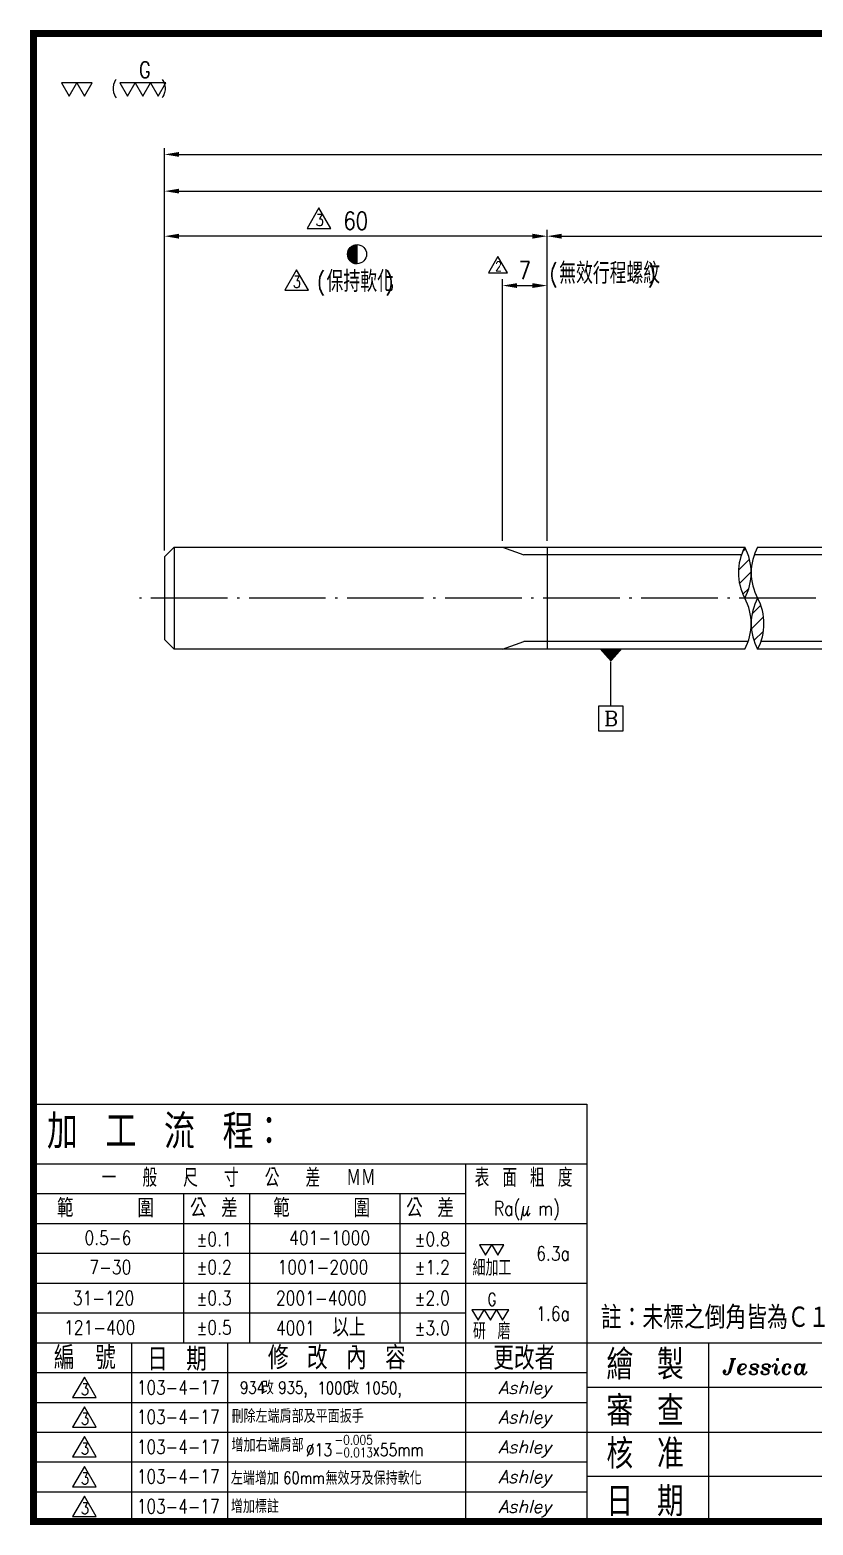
# Model space of a CAD drawing. Header units: millimetres. Extents: x 1519 to 1850, y 53 to 287.
# Drawn here: x 1519.2 to 1642, y 52.9 to 287.5 of the extents above; entities that cross this region are included whole.
import ezdxf
from ezdxf.enums import TextEntityAlignment as Align

# ---------------------------------------------------------------- set-up
doc = ezdxf.new("R2010")
doc.units = ezdxf.units.MM
doc.header["$LTSCALE"] = 6
doc.linetypes.add('C', pattern=[2.5625, 2, -0.25, 0.0625, -0.25])
doc.layers.get('0').update_dxf_attribs({"linetype": 'CONTINUOUS'})
doc.layers.get('DEFPOINTS').update_dxf_attribs({"linetype": 'CONTINUOUS'})
for name, color, linetype in [('01', 1, 'C'), ('03', 3, 'CONTINUOUS'), ('04', 4, 'CONTINUOUS')]:
    doc.layers.add(name, color=color, linetype=linetype)
doc.layers.add('AM_0', color=7, linetype='CONTINUOUS', lineweight=25)
doc.layers.add('AM_5', color=3, linetype='CONTINUOUS', lineweight=25)
doc.styles.add('ROMANC', font='romanc')
doc.styles.add('SIMPLEX', font='SIMPLEX.shx', dxfattribs={"width": 0.8, "height": 2.8, "bigfont": 'chineset.shx'})
doc.styles.get("Standard").update_dxf_attribs({"font": 'TXT', "width": 0.8, "bigfont": 'CHINESET'})
doc.styles.add('WW', font='ITALICT.SHX')
doc.dimstyles.get("Standard").update_dxf_attribs({"dimscale": 0, "dimtxt": 6, "dimasz": 4.5, "dimexe": 2, "dimexo": 2, "dimgap": 1.7, "dimtad": 1, "dimdec": 3, "dimrnd": 0.0005, "dimdsep": 46, "dimtxsty": 'SIMPLEX', "dimcen": 0.09, "dimclrd": 6, "dimclre": 6, "dimclrt": 4, "dimadec": 1, "dimazin": 2, "dimtp": -0.1, "dimtm": 0.2, "dimtfac": 1, "dimtdec": 3, "dimtmove": 2, "dimatfit": 3, "dimfxl": 0, "dimtvp": 0.790698, "dimarcsym": 0})
doc.dimstyles.new('STANDARD$0', dxfattribs={"dimscale": 0, "dimtxt": 4.5, "dimasz": 3.5, "dimexe": 2, "dimexo": 2, "dimgap": 1.2, "dimtad": 1, "dimdec": 3, "dimdsep": 46, "dimtxsty": 'SIMPLEX', "dimcen": 0.09, "dimclrd": 6, "dimclre": 6, "dimclrt": 3, "dimadec": 1, "dimazin": 2, "dimtp": -0.1, "dimtm": 0.2, "dimtfac": 1, "dimtdec": 3, "dimtmove": 0, "dimatfit": 3, "dimfxl": 0, "dimtvp": 0.790698, "dimarcsym": 0})

# ---------------------------------------------------------------- blocks, each defined once
blk = doc.blocks.new('*D4')
at = {"layer": 'AM_5', "color": 6, "lineweight": -2}
for p, q in [((1600.33, 242.88), (1600.33, 256.1)), ((1602.63, 255.1), (1782.03, 255.1)), ((1600.33, 207.31), (1600.33, 239.65))]:
    blk.add_line(p, q, dxfattribs=at)
at = {"layer": 'AM_5', "color": 6}
for points in [[(1602.63, 255.48), (1602.63, 254.71), (1600.33, 255.1)], [(1782.03, 255.48), (1782.03, 254.71), (1784.33, 255.1)]]:
    blk.add_solid(points, dxfattribs=at)
at = {"layer": 'DEFPOINTS', "color": 0}
for p in [(1784.33, 255.1), (1600.33, 206.31), (1784.33, 205.08)]:
    blk.add_point(p, dxfattribs=at)
at = {"layer": 'AM_5', "color": 3, "insert": (1692.33, 257.5), "char_height": 2.8, "attachment_point": 5, "style": 'SIMPLEX'}
blk.add_mtext('935', dxfattribs=at)
blk = doc.blocks.new('加工流程1')
at = {"color": 3, "width": 0.9}
blk.add_text('加 工 流 程：', height=16.232, dxfattribs=at).set_placement((0.25, -8.81))
blk = doc.blocks.new('*D17')
at = {"color": 6, "lineweight": -2}
for p, q in [((1540.33, 207.31), (1540.33, 263.17)), ((1784.33, 206.08), (1784.33, 263.17)), ((1542.63, 262.17), (1782.03, 262.17))]:
    blk.add_line(p, q, dxfattribs=at)
at = {"color": 6}
for points in [[(1542.63, 262.55), (1542.63, 261.79), (1540.33, 262.17)], [(1782.03, 262.55), (1782.03, 261.79), (1784.33, 262.17)]]:
    blk.add_solid(points, dxfattribs=at)
at = {"layer": 'DEFPOINTS', "color": 0}
for p in [(1784.33, 262.17), (1540.33, 206.31), (1784.33, 205.08)]:
    blk.add_point(p, dxfattribs=at)
at = {"color": 3, "insert": (1684.83, 264.57), "char_height": 2.8, "attachment_point": 5, "style": 'SIMPLEX'}
blk.add_mtext('995', dxfattribs=at)
blk = doc.blocks.new('*D26')
at = {"color": 6, "lineweight": -2}
for p, q in [((1540.33, 205.81), (1540.33, 256.1)), ((1600.33, 207.31), (1600.33, 256.1)), ((1598.03, 255.1), (1542.63, 255.1))]:
    blk.add_line(p, q, dxfattribs=at)
at = {"color": 6}
for points in [[(1542.63, 255.48), (1542.63, 254.71), (1540.33, 255.1)], [(1598.03, 255.48), (1598.03, 254.71), (1600.33, 255.1)]]:
    blk.add_solid(points, dxfattribs=at)
at = {"layer": 'DEFPOINTS', "color": 0}
for p in [(1540.33, 255.1), (1540.33, 204.81), (1600.33, 206.31)]:
    blk.add_point(p, dxfattribs=at)
at = {"color": 3, "insert": (1570.33, 257.5), "char_height": 2.8, "attachment_point": 5, "style": 'SIMPLEX'}
blk.add_mtext('60', dxfattribs=at)
blk = doc.blocks.new('*D27')
at = {"color": 6, "lineweight": -2}
for p, q in [((1593.33, 207.31), (1593.33, 248.35)), ((1595.63, 247.35), (1598.03, 247.35))]:
    blk.add_line(p, q, dxfattribs=at)
at = {"color": 6}
for points in [[(1595.63, 247.73), (1595.63, 246.97), (1593.33, 247.35)], [(1598.03, 247.73), (1598.03, 246.97), (1600.33, 247.35)]]:
    blk.add_solid(points, dxfattribs=at)
at = {"layer": 'DEFPOINTS', "color": 0}
for p in [(1600.33, 247.35), (1593.33, 206.31), (1600.33, 206.31)]:
    blk.add_point(p, dxfattribs=at)
at = {"color": 3, "insert": (1596.83, 249.75), "char_height": 2.8, "attachment_point": 5, "style": 'SIMPLEX'}
blk.add_mtext('7', dxfattribs=at)
blk = doc.blocks.new('*D28')
at = {"color": 6, "lineweight": -2}
for p, q in [((1540.33, 205.81), (1540.33, 268.93)), ((1542.63, 267.93), (1837.03, 267.93)), ((1839.33, 205.81), (1839.33, 268.93))]:
    blk.add_line(p, q, dxfattribs=at)
at = {"color": 6}
for points in [[(1542.63, 268.31), (1542.63, 267.55), (1540.33, 267.93)], [(1837.03, 268.31), (1837.03, 267.55), (1839.33, 267.93)]]:
    blk.add_solid(points, dxfattribs=at)
at = {"layer": 'DEFPOINTS', "color": 0}
for p in [(1839.33, 267.93), (1540.33, 204.81), (1839.33, 204.81)]:
    blk.add_point(p, dxfattribs=at)
at = {"color": 3, "insert": (1689.83, 270.33), "char_height": 2.8, "attachment_point": 5, "style": 'SIMPLEX'}
blk.add_mtext('1050', dxfattribs=at)
blk = doc.blocks.new('*X8')
at = {"color": 0}
for p, q in [((509.01, 87.8), (512.19, 87.8)), ((509.05, 87.85), (512.19, 87.85)), ((509.09, 87.9), (512.19, 87.9)), ((509.13, 87.95), (512.19, 87.95)), ((509.18, 88), (512.19, 88)), ((509.22, 88.05), (512.19, 88.05)), ((509.27, 88.1), (512.19, 88.1)), ((509.31, 88.15), (512.19, 88.15)), ((509.36, 88.2), (512.19, 88.2)), ((509.41, 88.25), (512.19, 88.25)), ((509.47, 88.3), (512.19, 88.3)), ((509.52, 88.35), (512.19, 88.35)), ((509.58, 88.4), (512.19, 88.4)), ((509.64, 88.45), (512.19, 88.45)), ((509.7, 88.5), (512.19, 88.5)), ((509.76, 88.55), (512.19, 88.55)), ((509.83, 88.6), (512.19, 88.6)), ((509.9, 88.65), (512.19, 88.65)), ((509.97, 88.7), (512.19, 88.7)), ((510.05, 88.75), (512.19, 88.75)), ((510.13, 88.8), (512.19, 88.8)), ((510.22, 88.85), (512.19, 88.85)), ((510.31, 88.9), (512.19, 88.9)), ((510.41, 88.95), (512.19, 88.95)), ((510.51, 89), (512.19, 89)), ((510.62, 89.05), (512.19, 89.05)), ((510.75, 89.1), (512.19, 89.1)), ((510.89, 89.15), (512.19, 89.15)), ((511.04, 89.2), (512.19, 89.2)), ((511.22, 89.25), (512.19, 89.25)), ((511.45, 89.3), (512.19, 89.3)), ((511.81, 89.35), (512.19, 89.35)), ((508.19, 85.6), (512.19, 85.6)), ((508.19, 85.55), (512.19, 85.55)), ((508.19, 85.5), (512.19, 85.5)), ((508.19, 85.45), (512.19, 85.45)), ((508.19, 85.4), (512.19, 85.4)), ((508.19, 85.35), (512.19, 85.35)), ((508.19, 85.3), (512.19, 85.3)), ((508.19, 85.25), (512.19, 85.25)), ((508.19, 85.2), (512.19, 85.2)), ((508.19, 85.15), (512.19, 85.15)), ((508.2, 85.7), (512.19, 85.7)), ((508.2, 85.65), (512.19, 85.65)), ((508.2, 85.1), (512.19, 85.1)), ((508.2, 85.05), (512.19, 85.05)), ((508.2, 85), (512.19, 85)), ((508.21, 85.8), (512.19, 85.8)), ((508.21, 85.75), (512.19, 85.75)), ((508.21, 84.95), (512.19, 84.95)), ((508.21, 84.9), (512.19, 84.9)), ((508.22, 85.9), (512.19, 85.9)), ((508.22, 85.85), (512.19, 85.85)), ((508.22, 84.85), (512.19, 84.85)), ((508.23, 85.95), (512.19, 85.95)), ((508.23, 84.8), (512.19, 84.8)), ((508.23, 84.75), (512.19, 84.75)), ((508.24, 86), (512.19, 86)), ((508.24, 84.7), (512.19, 84.7)), ((508.25, 86.1), (512.19, 86.1)), ((508.25, 86.05), (512.19, 86.05)), ((508.25, 84.65), (512.19, 84.65)), ((508.26, 86.15), (512.19, 86.15)), ((508.26, 84.6), (512.19, 84.6)), ((508.27, 86.2), (512.19, 86.2)), ((508.27, 84.55), (512.19, 84.55)), ((508.28, 84.5), (512.19, 84.5)), ((508.29, 86.25), (512.19, 86.25)), ((508.29, 84.45), (512.19, 84.45)), ((508.3, 86.3), (512.19, 86.3)), ((508.31, 86.35), (512.19, 86.35)), ((508.31, 84.4), (512.19, 84.4)), ((508.32, 86.4), (512.19, 86.4)), ((508.32, 84.35), (512.19, 84.35)), ((508.33, 84.3), (512.19, 84.3)), ((508.34, 86.45), (512.19, 86.45)), ((508.35, 86.5), (512.19, 86.5)), ((508.35, 84.25), (512.19, 84.25)), ((508.36, 84.2), (512.19, 84.2)), ((508.37, 86.55), (512.19, 86.55)), ((508.38, 86.6), (512.19, 86.6)), ((508.38, 84.15), (512.19, 84.15)), ((508.39, 84.1), (512.19, 84.1)), ((508.4, 86.65), (512.19, 86.65)), ((508.41, 84.05), (512.19, 84.05)), ((508.42, 86.7), (512.19, 86.7)), ((508.43, 86.75), (512.19, 86.75)), ((508.43, 84), (512.19, 84)), ((508.45, 86.8), (512.19, 86.8)), ((508.45, 83.95), (512.19, 83.95)), ((508.47, 86.85), (512.19, 86.85)), ((508.47, 83.9), (512.19, 83.9)), ((508.49, 86.9), (512.19, 86.9)), ((508.49, 83.85), (512.19, 83.85)), ((508.51, 86.95), (512.19, 86.95)), ((508.51, 83.8), (512.19, 83.8)), ((508.53, 83.75), (512.19, 83.75)), ((508.54, 87), (512.19, 87)), ((508.55, 83.7), (512.19, 83.7)), ((508.56, 87.05), (512.19, 87.05)), ((508.57, 83.65), (512.19, 83.65)), ((508.58, 87.1), (512.19, 87.1)), ((508.6, 83.6), (512.19, 83.6)), ((508.61, 87.15), (512.19, 87.15)), ((508.62, 83.55), (512.19, 83.55)), ((508.63, 87.2), (512.19, 87.2)), ((508.65, 83.5), (512.19, 83.5)), ((508.66, 87.25), (512.19, 87.25)), ((508.68, 87.3), (512.19, 87.3)), ((508.68, 83.45), (512.19, 83.45)), ((508.7, 83.4), (512.19, 83.4)), ((508.71, 87.35), (512.19, 87.35)), ((508.73, 83.35), (512.19, 83.35)), ((508.74, 87.4), (512.19, 87.4)), ((508.76, 83.3), (512.19, 83.3)), ((508.77, 87.45), (512.19, 87.45)), ((508.79, 83.25), (512.19, 83.25)), ((508.8, 87.5), (512.19, 87.5)), ((508.83, 87.55), (512.19, 87.55)), ((508.83, 83.2), (512.19, 83.2)), ((508.86, 83.15), (512.19, 83.15)), ((508.87, 87.6), (512.19, 87.6)), ((508.89, 83.1), (512.19, 83.1)), ((508.9, 87.65), (512.19, 87.65)), ((508.93, 83.05), (512.19, 83.05)), ((508.94, 87.7), (512.19, 87.7)), ((508.96, 83), (512.19, 83)), ((508.97, 87.75), (512.19, 87.75)), ((509, 82.95), (512.19, 82.95)), ((509.04, 82.9), (512.19, 82.9)), ((509.08, 82.85), (512.19, 82.85)), ((509.12, 82.8), (512.19, 82.8)), ((509.16, 82.75), (512.19, 82.75)), ((509.21, 82.7), (512.19, 82.7)), ((509.25, 82.65), (512.19, 82.65)), ((509.3, 82.6), (512.19, 82.6)), ((509.35, 82.55), (512.19, 82.55)), ((509.4, 82.5), (512.19, 82.5)), ((509.45, 82.45), (512.19, 82.45)), ((509.5, 82.4), (512.19, 82.4)), ((509.56, 82.35), (512.19, 82.35)), ((509.62, 82.3), (512.19, 82.3)), ((509.68, 82.25), (512.19, 82.25)), ((509.74, 82.2), (512.19, 82.2)), ((509.81, 82.15), (512.19, 82.15)), ((509.88, 82.1), (512.19, 82.1)), ((509.95, 82.05), (512.19, 82.05)), ((510.03, 82), (512.19, 82)), ((510.11, 81.95), (512.19, 81.95)), ((510.19, 81.9), (512.19, 81.9)), ((510.28, 81.85), (512.19, 81.85)), ((510.38, 81.8), (512.19, 81.8)), ((510.48, 81.75), (512.19, 81.75)), ((510.59, 81.7), (512.19, 81.7)), ((510.71, 81.65), (512.19, 81.65)), ((510.84, 81.6), (512.19, 81.6)), ((510.99, 81.55), (512.19, 81.55)), ((511.17, 81.5), (512.19, 81.5)), ((511.38, 81.45), (512.19, 81.45)), ((511.68, 81.4), (512.19, 81.4))]:
    blk.add_line(p, q, dxfattribs=at)

msp = doc.modelspace()

# ---------------------------------------------------------------- hatches: boundary and pattern name
at = {"layer": '04'}
h = msp.add_hatch(dxfattribs=at)
h.set_pattern_fill('ANSI31', color=256, scale=0.5, style=0)
h.set_pattern_definition([(45, (-29.3108, -15.6056), (-1.122532, 1.122532), [])])
h.paths.add_polyline_path([(1631.3281, 206.3082, 0.25), (1631.3281, 198.3082, 0.25)])
h.paths.add_polyline_path([(1633.3281, 198.3082, 0.25), (1633.3281, 190.3082, 0.25)])

# ---------------------------------------------------------------- linework, layer by layer
at = {"color": 3}
for p, q in [((1570.5311, 250.7769), (1570.5311, 253.7708)), ((1519.7808, 118.9249), (1606.5611, 118.9249)), ((1606.5611, 118.9249), (1606.5611, 53.4314)), ((1519.7808, 109.5687), (1606.5611, 109.5687)), ((1587.5481, 109.5687), (1587.5481, 53.4314)), ((1519.7808, 104.8906), (1587.5481, 104.8906)), ((1543.3821, 81.5), (1543.3821, 104.8906)), ((1553.6644, 104.8906), (1553.6644, 81.5)), ((1577.2562, 104.8906), (1577.2562, 81.5)), ((1519.7808, 100.2125), (1606.5611, 100.2125)), ((1519.7808, 95.5344), (1587.5481, 95.5344)), ((1519.7808, 90.8563), (1606.5611, 90.8563)), ((1519.7808, 86.1782), (1587.5481, 86.1782)), ((1519.7808, 81.5), (1644.6761, 81.5)), ((1535.1478, 81.5), (1535.1478, 53.1522)), ((1550.2179, 81.5), (1550.2179, 53.1522)), ((1625.6186, 81.5), (1625.6186, 53.4314)), ((1519.7808, 76.8219), (1606.5611, 76.8219)), ((1606.5611, 74.5123), (1644.6761, 74.5123)), ((1519.7808, 72.0943), (1606.5611, 72.0943)), ((1519.7808, 67.4657), (1644.6761, 67.4657)), ((1519.7808, 62.7876), (1606.5611, 62.7876)), ((1606.5611, 60.5368), (1644.6761, 60.5368)), ((1519.7808, 58.1095), (1606.5611, 58.1095))]:
    msp.add_line(p, q, dxfattribs=at)
for p, q in [((1541.8281, 206.3082), (1540.3281, 204.8082)), ((1541.8281, 206.3082), (1631.3281, 206.3082)), ((1541.8281, 206.3082), (1541.8281, 190.3082)), ((1633.3281, 206.3082), (1667.3281, 206.3082)), ((1540.3281, 191.8082), (1541.8281, 190.3082))]:
    msp.add_line(p, q)
at = {"extrusion": (0, 0, -1)}
for p, q in [((1540.3281, 204.8082), (1540.3281, 191.8082)), ((1600.3281, 206.3082), (1600.3281, 190.3082))]:
    msp.add_line(p, q, dxfattribs=at)
at = {"const_width": 1.0958}
msp.add_lwpolyline([(1519.7808, 53.4314), (1849.3552, 53.4314), (1849.3552, 286.915), (1519.7808, 286.915)], close=True, dxfattribs=at)
for points in [[(1526.5708, 279.1749), (1524.1615, 279.1749), (1525.3661, 277.0885)], [(1528.98, 279.1749), (1526.5708, 279.1749), (1527.7754, 277.0885)], [(1535.7303, 279.1749), (1533.3211, 279.1749), (1534.5257, 277.0885)], [(1538.1396, 279.1749), (1535.7303, 279.1749), (1536.935, 277.0885)], [(1540.5488, 279.1749), (1538.1396, 279.1749), (1539.3442, 277.0885)]]:
    msp.add_lwpolyline(points, close=True)
at = {"color": 3, "extrusion": (0, 0, -1)}
for points in [[(-1566.4017, 256.3227), (-1564.5497, 259.5305), (-1562.6977, 256.3227)], [(-1594.1101, 249.3259), (-1592.6285, 251.8921), (-1591.1469, 249.3259)], [(-1562.9021, 246.6373), (-1561.0501, 249.845), (-1559.1981, 246.6373)], [(-1529.6175, 72.8781), (-1527.7655, 76.0858), (-1525.9135, 72.8781)], [(-1529.6175, 68.2495), (-1527.7655, 71.4572), (-1525.9135, 68.2495)], [(-1529.6175, 63.5713), (-1527.7655, 66.7791), (-1525.9135, 63.5713)], [(-1529.6175, 58.8932), (-1527.7655, 62.101), (-1525.9135, 58.8932)], [(-1529.6175, 54.2151), (-1527.7655, 57.4229), (-1525.9135, 54.2151)]]:
    msp.add_lwpolyline(points, close=True, dxfattribs=at)
at = {"color": 3}
for points in [[(1591.6369, 96.8762), (1589.7095, 96.8762), (1590.6732, 95.207)], [(1593.5643, 96.8762), (1591.6369, 96.8762), (1592.6006, 95.207)], [(1590.4656, 86.6782), (1588.5382, 86.6782), (1589.5019, 85.009)], [(1592.393, 86.6782), (1590.4656, 86.6782), (1591.4293, 85.009)], [(1594.3204, 86.6782), (1592.393, 86.6782), (1593.3567, 85.009)]]:
    msp.add_lwpolyline(points, close=True, dxfattribs=at)
msp.add_circle((1570.5311, 252.2738), 1.497, dxfattribs=at)
for centre, start, end in [((1638.8281, 202.3082), 151.927513, 208.072487), ((1623.8281, 202.3082), 331.927513, 28.072487), ((1640.8281, 202.3082), 151.927513, 208.072487), ((1623.8281, 194.3082), 331.927513, 28.072487), ((1640.8281, 194.3082), 151.927513, 208.072487), ((1625.8281, 194.3082), 331.927513, 28.072487)]:
    msp.add_arc(centre, 8.5, start, end)
at = {"layer": '01'}
msp.add_line((1842.3422, 198.3082), (1536.3922, 198.3082), dxfattribs=at)
at = {"layer": '04'}
for p, q in [((1593.3281, 206.3082), (1596.6989, 205.0814)), ((1614.2922, 205.0814), (1596.6989, 205.0814)), ((1630.7932, 205.0814), (1614.2922, 205.0814)), ((1667.3281, 205.0814), (1632.7932, 205.0814)), ((1593.3281, 190.3082), (1596.6989, 191.5351)), ((1615.362, 191.5351), (1596.6989, 191.5351)), ((1631.8631, 191.5351), (1615.362, 191.5351)), ((1667.3281, 191.5351), (1633.8631, 191.5351)), ((1610.3281, 181.361), (1610.3281, 188.3342))]:
    msp.add_line(p, q, dxfattribs=at)
msp.add_lwpolyline([(1610.3281, 188.3342, 0, 3.52, 0), (1610.3281, 190.3082, 3.52, 3.52, 0)], format="xyseb", dxfattribs=at)
msp.add_lwpolyline([(1608.3921, 181.361), (1608.3921, 177.489), (1612.2641, 177.489), (1612.2641, 181.361)], close=True, dxfattribs=at)
at = {"layer": 'AM_0'}
for p, q in [((1631.3281, 190.3082), (1541.8281, 190.3082)), ((1667.3281, 190.3082), (1633.3281, 190.3082))]:
    msp.add_line(p, q, dxfattribs=at)

# ---------------------------------------------------------------- block references
at = {"color": 3, "xscale": 0.37424847631587, "yscale": 0.3742484763158131, "zscale": 0.3742484763158442}
msp.add_blockref('*X8', (1378.8459, 220.3251), dxfattribs=at)
at = {"lineweight": 0, "xscale": 0.3323641522776102, "yscale": 0.3323641522776102, "zscale": 0.3323641522776102}
msp.add_blockref('加工流程1', (1521.811, 114.8533), dxfattribs=at)

# ---------------------------------------------------------------- texts
at = {"style": 'SIMPLEX', "width": 0.8}
for s, height, p in [('G', 2.5127, (1536.3534, 281.1906)), ('(      )', 1.8877, (1532.0314, 278.3869))]:
    msp.add_text(s, height=height, dxfattribs=at).set_placement(p, align=Align.MIDDLE_LEFT)
at = {"color": 3, "extrusion": (0, 0, -1), "style": 'SIMPLEX', "text_generation_flag": 2, "width": 0.8}
for s, height, p in [('3', 1.8398, (-1564.0315, 256.7064)), ('2', 1.4718, (-1592.2138, 249.6329)), ('3', 1.8398, (-1560.4558, 247.021)), ('3', 1.8398, (-1527.2473, 73.2618)), ('3', 1.8398, (-1527.2473, 68.6331)), ('3', 1.8398, (-1527.2473, 63.955)), ('3', 1.8398, (-1527.2473, 59.2769)), ('3', 1.8398, (-1527.2473, 54.5988))]:
    msp.add_text(s, height=height, dxfattribs=at).set_placement(p)
at = {"extrusion": (0, 0, -1), "style": 'SIMPLEX', "text_generation_flag": 2, "width": 0.8}
for s, height, p in [('(         )', 2.614469, (-1600.7339, 247.93)), ('(      )', 2.61447, (-1564.2644, 246.6531))]:
    msp.add_text(s, height=height, dxfattribs=at).set_placement(p)
at = {"color": 3}
for s, height, width, p in [('一  般  尺  寸  公  差  ＭＭ', 2.871483, 0.8, (1530.4874, 105.9461)), ('表 面 粗 度', 2.87148, 0.8, (1588.967, 105.9461)), ('範    圍', 2.87409, 0.9, (1523.4747, 101.1934)), ('公 差', 2.87409, 0.9, (1544.334, 101.1934)), ('範    圍', 2.87409, 0.9, (1557.3725, 101.1934)), ('公 差', 2.87409, 0.9, (1578.2317, 101.1934)), ('細加工', 2.541, 0.8, (1588.6345, 91.9912)), ('註：未標之倒角皆為Ｃ１', 3.620925, 0.9, (1608.7527, 83.633)), ('以上', 2.87409, 0.9, (1566.6735, 82.4809)), ('研 磨', 2.541, 0.8, (1588.7023, 82.0478)), ('編\u3000號^J', 3.59975, 0.9, (1522.9862, 77.3251)), ('日 期', 3.59975, 0.9, (1537.6301, 77.1073)), ('修 改 內 容', 3.59975, 0.9, (1556.5466, 77.3202)), ('更改者', 3.59975, 0.9, (1591.8912, 77.2654)), ('繪 製', 4.6585, 0.9, (1609.6322, 75.7204)), ('改', 2.0945, 0.9, (1555.5901, 73.3901)), ('改', 2.0945, 0.9, (1568.9861, 73.3901)), ('審 查', 4.6585, 0.9, (1609.6322, 68.4809)), ('刪除左端肩部及平面扳手', 2.094516, 0.9, (1550.8416, 68.9257)), ('增加右端肩部', 2.09452, 0.9, (1550.8416, 64.3872)), ('核 准', 4.6585, 0.9, (1609.6322, 61.7127)), ('左端增加    無效牙及保持軟化', 2.094516, 0.9, (1550.742, 59.2114)), ('日 期', 4.6585, 0.9, (1609.6241, 54.2688)), ('增加標註', 2.09452, 0.9, (1550.742, 54.7683))]:
    msp.add_text(s, height=height, dxfattribs=dict(at, width=width)).set_placement(p)
at = {"color": 3, "style": 'SIMPLEX', "width": 0.8}
for s, height, p in [('Ra(μ m)', 2.23268, (1591.9836, 101.4496)), ('0.5-6', 2.23268, (1527.7884, 96.8358)), ('%%p0.1', 2.23268, (1545.3711, 96.6263)), ('401-1000', 2.23268, (1559.8806, 96.8358)), ('%%p0.8', 2.23268, (1579.5668, 96.6263)), ('6.3a', 2.23268, (1598.6244, 94.3776)), ('7-30', 2.23268, (1528.5537, 92.226)), ('%%p0.2', 2.23268, (1545.3711, 92.226)), ('1001-2000', 2.23268, (1558.069, 92.226)), ('%%p1.2', 2.23268, (1579.5668, 92.226)), ('31-120', 2.23268, (1525.9513, 87.3828)), ('%%p0.3', 2.23268, (1545.3711, 87.3828)), ('2001-4000', 2.23268, (1557.8073, 87.3828)), ('%%p2.0', 2.23268, (1579.5668, 87.3828)), ('1.6a', 2.23268, (1598.6244, 84.9533)), ('121-400', 2.23268, (1524.5822, 82.7631)), ('%%p0.5', 2.23268, (1545.3711, 82.7631)), ('4001', 2.23268, (1557.8073, 82.7047)), ('%%p3.0', 2.23268, (1579.5668, 82.7047)), ('103-4-17', 2.2, (1536.0007, 73.3902)), ('103-4-17', 2.2, (1536.0007, 68.7616)), ('103-4-17', 2.2, (1536.0007, 64.0835)), ('%%C13     x55mm', 2, (1562.5063, 63.7042)), ('-0.005', 1.5, (1567.0126, 65.5088)), ('-0.013', 1.5, (1567.0497, 63.5175)), ('103-4-17', 2.2, (1536.0007, 59.4054)), ('103-4-17', 2.2, (1536.0007, 54.7273))]:
    msp.add_text(s, height=height, dxfattribs=at).set_placement(p)
msp.add_text('G', height=2.0102, dxfattribs=at).set_placement((1590.9641, 88.2907), align=Align.MIDDLE_LEFT)
at = {"color": 3, "style": 'WW'}
msp.add_text('Jessica', height=2.50036, dxfattribs=at).set_placement((1627.8972, 76.4892))
at = {"color": 3, "style": 'SIMPLEX', "width": 0.8}
for s, height, p in [('934  935,', 1.90465, (1562.7535, 74.4518)), ('1000  1050,', 1.904654, (1577.5078, 74.3839)), ('60mm', 1.90465, (1565.4653, 60.3052))]:
    msp.add_text(s, height=height, dxfattribs=at).set_placement(p, align=Align.MIDDLE_RIGHT)
at = {"char_height": 3.3, "width": 21.665232, "attachment_point": 1, "style": 'SIMPLEX'}
for s, insert in [('無效行程螺紋', (1602.2204, 250.9305)), ('保持軟化', (1565.7509, 249.6536))]:
    msp.add_mtext(s, dxfattribs=dict(at, insert=insert))
at = {"layer": '03', "style": 'WW'}
for p in [(1596.8027, 74.1248), (1596.8027, 69.4962), (1596.8027, 64.8181), (1596.8027, 60.14), (1596.8027, 55.4619)]:
    msp.add_text('Ashley', height=2.01306, dxfattribs=at).set_placement(p, align=Align.MIDDLE)
at = {"layer": '04', "style": 'ROMANC'}
msp.add_attdef('B', (1609.2727, 178.262), 'A', height=2.3232, dxfattribs=at)

# ---------------------------------------------------------------- dimensions: what is measured, and where the dimension line sits
dim = msp.add_linear_dim(base=(1839.3281, 267.9297), p1=(1540.3281, 204.8082), p2=(1839.3281, 204.8082), text='1050', dimstyle='STANDARD$0', override={"dimscale": 1, "dimtxt": 2.8, "dimasz": 2.3, "dimexe": 1, "dimexo": 1, "dimgap": 1, "dimcen": 0, "dimtix": 1, "dimarcsym": 1})
dim.commit()
dim.dimension.update_dxf_attribs({"geometry": '*D28', "text_midpoint": (1689.8281, 270.3297)})
dim = msp.add_linear_dim(base=(1784.3281, 262.1692), p1=(1540.3281, 206.3082), p2=(1784.3281, 205.0814), text='995', dimstyle='STANDARD$0', override={"dimscale": 1, "dimtxt": 2.8, "dimasz": 2.3, "dimexe": 1, "dimexo": 1, "dimgap": 1, "dimcen": 0, "dimtix": 1, "dimarcsym": 1})
dim.commit()
dim.dimension.update_dxf_attribs({"geometry": '*D17', "text_midpoint": (1684.8281, 262.1692), "dimtype": 160})
for base, p1, p2, override, picture, middle in [((1540.3281, 255.097), (1600.3281, 206.3082), (1540.3281, 204.8082), {"dimscale": 1, "dimtxt": 2.8, "dimasz": 2.3, "dimexe": 1, "dimexo": 1, "dimgap": 1, "dimcen": 0, "dimtix": 1, "dimarcsym": 1}, '*D26', (1570.3281, 257.497)), ((1600.3281, 247.3511), (1593.3281, 206.3082), (1600.3281, 206.3082), {"dimscale": 1, "dimtxt": 2.8, "dimasz": 2.3, "dimexe": 1, "dimexo": 1, "dimgap": 1, "dimcen": 0, "dimse2": 1, "dimtix": 1, "dimarcsym": 1}, '*D27', (1596.8281, 249.7511))]:
    dim = msp.add_linear_dim(base=base, p1=p1, p2=p2, dimstyle='STANDARD$0', override=override)
    dim.commit()
    dim.dimension.update_dxf_attribs({"geometry": picture, "text_midpoint": middle})
at = {"layer": 'AM_5', "color": 3}
dim = msp.add_linear_dim(base=(1784.3281, 255.097), p1=(1600.3281, 206.3082), p2=(1784.3281, 205.0814), text='935', dimstyle='Standard', override={"dimscale": 1, "dimtxt": 2.8, "dimasz": 2.3, "dimexe": 1, "dimexo": 1, "dimgap": 1, "dimrnd": 0, "dimcen": 0, "dimse2": 1, "dimclrt": 3, "dimtix": 1, "dimtmove": 0}, dxfattribs=at)
dim.commit()
dim.dimension.update_dxf_attribs({"geometry": '*D4', "text_midpoint": (1692.3281, 255.097), "dimtype": 160})

doc.saveas('drawing.dxf')
